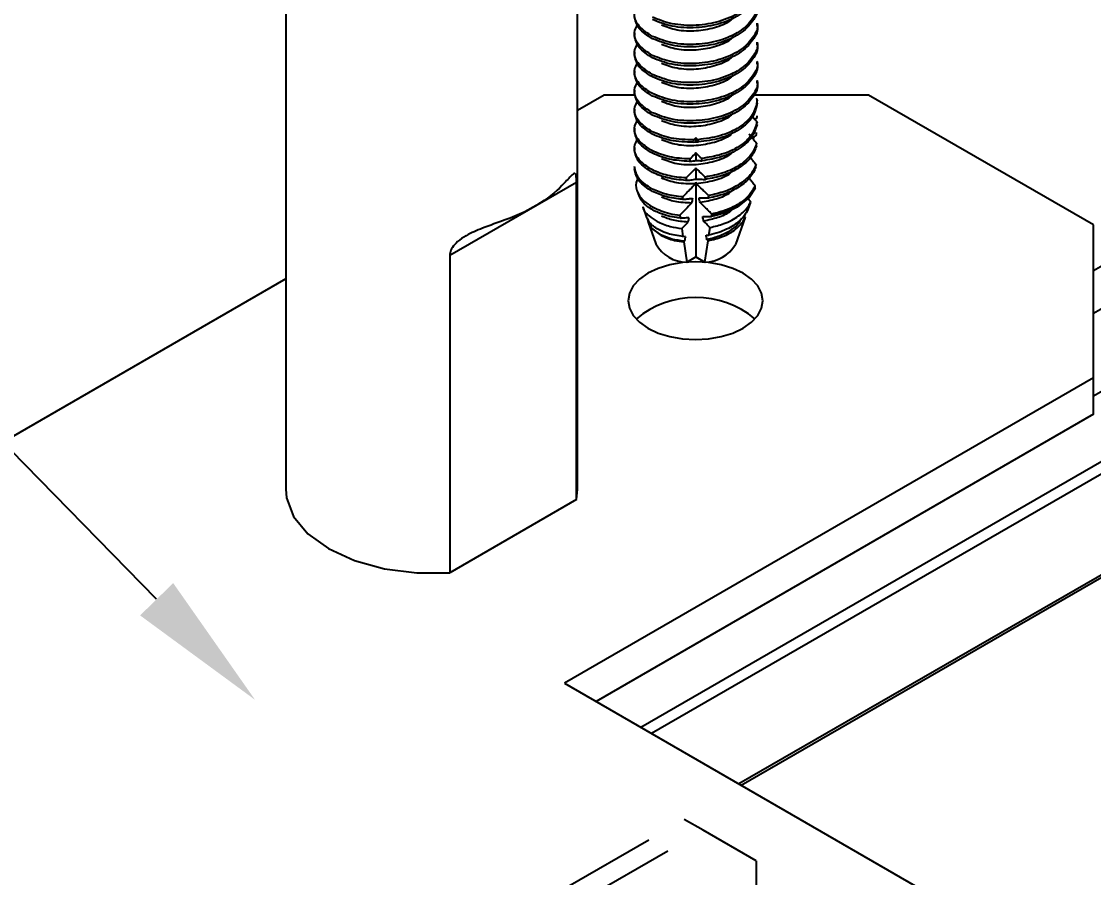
# Model space of a CAD drawing. Extents: x 0 to 16.5, y -14 to 0.
# Drawn here: x 12.939 to 14.372, y -7.055 to -5.911 of the extents above; entities that cross this region are included whole.
import ezdxf
from ezdxf import colors
from ezdxf.entities.mleader import LeaderData, LeaderLine
from ezdxf.math import Vec2, Vec3

# ---------------------------------------------------------------- set-up
doc = ezdxf.new("R2010")
doc.units = 0
doc.header["$LTSCALE"] = 0.5
doc.header["$MEASUREMENT"] = 0
doc.linetypes.add('HIDDEN', pattern=[0.375, 0.25, -0.125])
for name, color, linetype in [('FAB DWG', 221, 'CONTINUOUS'), ('Hardware', 242, 'CONTINUOUS'), ('Housing', 150, 'CONTINUOUS'), ('Mounting', 4, 'CONTINUOUS')]:
    doc.layers.add(name, color=color, linetype=linetype)
doc.styles.get("Standard").update_dxf_attribs({"font": 'arial.ttf'})

msp = doc.modelspace()

# ---------------------------------------------------------------- linework, layer by layer
at = {"layer": 'Hardware', "linetype": 'Continuous', "lineweight": 25, "transparency": 16777216}
for p, q in [((13.9222, -5.9167), (13.9222, -5.9135)), ((13.7582, -5.9263), (13.7582, -5.9295)), ((13.9222, -5.9422), (13.9222, -5.939)), ((13.7582, -5.9518), (13.7582, -5.955)), ((13.9222, -5.9677), (13.9222, -5.9646)), ((13.7582, -5.9773), (13.7582, -5.9805)), ((13.9222, -5.9933), (13.9222, -5.9901)), ((13.7582, -6.0028), (13.7582, -6.006)), ((13.9222, -6.0147), (13.9209, -6.015)), ((13.9209, -6.015), (13.9222, -6.0165)), ((13.7582, -6.0284), (13.7582, -6.0315)), ((13.9217, -6.018), (13.9222, -6.0175)), ((13.9195, -6.0423), (13.9219, -6.0398)), ((13.7582, -6.0539), (13.7582, -6.0571)), ((13.8368, -6.0726), (13.8402, -6.072)), ((13.8402, -6.0666), (13.8374, -6.0693)), ((13.8429, -6.0691), (13.8402, -6.0666)), ((13.8402, -6.0666), (13.8402, -6.072)), ((13.8402, -6.072), (13.8436, -6.0722)), ((13.7582, -6.0794), (13.7582, -6.0826)), ((13.8402, -6.0869), (13.8402, -6.0969)), ((13.8402, -6.1073), (13.8402, -6.1218)), ((13.8402, -6.1259), (13.8402, -6.2257)), ((13.7618, -6.138), (13.7639, -6.1438)), ((13.9194, -6.1341), (13.9108, -6.147)), ((13.7693, -6.159), (13.7743, -6.1731)), ((13.9134, -6.1524), (13.9098, -6.1626)), ((13.819, -6.1701), (13.8195, -6.1738)), ((13.8612, -6.1717), (13.8616, -6.1686)), ((13.8616, -6.1686), (13.8616, -6.1686)), ((13.9062, -6.1728), (13.8933, -6.2092)), ((13.9047, -6.1709), (13.9062, -6.1728)), ((13.7765, -6.1792), (13.7868, -6.2085)), ((13.7811, -6.1874), (13.7939, -6.1972)), ((13.7942, -6.1968), (13.7811, -6.1874)), ((13.8215, -6.1879), (13.823, -6.1985)), ((13.8577, -6.1965), (13.8591, -6.1864)), ((13.7939, -6.1972), (13.7942, -6.1968)), ((13.823, -6.1985), (13.8262, -6.1982)), ((13.854, -6.1965), (13.8577, -6.1965)), ((13.8566, -6.2042), (13.855, -6.2027)), ((13.8251, -6.2046), (13.8241, -6.2056)), ((13.8241, -6.2056), (13.828, -6.2328)), ((13.8524, -6.2328), (13.8566, -6.2042)), ((13.828, -6.2328), (13.8402, -6.2257)), ((13.8402, -6.2257), (13.8524, -6.2328))]:
    msp.add_line(p, q, dxfattribs=at)
at = {"layer": 'Hardware', "linetype": 'Continuous', "lineweight": 25, "transparency": 16777216, "flags": 128}
msp.add_lwpolyline([(13.7752, -6.1739), (13.777, -6.1805), (13.7811, -6.1874)], dxfattribs=at)
at = {"layer": 'Hardware', "linetype": 'Continuous', "lineweight": 25, "transparency": 16777216}
for centre, radius, start, end in [((13.8512, -6.0781), 0.0911, 276.5834, 310.8704), ((13.8281, -6.1856), 0.0472, 208.9276, 269.8493), ((13.8511, -6.1833), 0.0495, 271.5526, 328.442)]:
    msp.add_arc(centre, radius, start, end, dxfattribs=at)
for major_axis, ratio, start_param, end_param in [((0.0623, 0.5129), 0.103906, 5.550319, 5.558335), ((0.0551, 0.5797), 0.104683, 5.424047, 5.432229), ((0.0623, 0.5129), 0.103906, 5.488209, 5.495791), ((0.0623, 0.5129), 0.103906, 5.42916, 5.436395), ((0.0551, 0.5797), 0.104683, 5.360736, 5.368458), ((0.0623, 0.5129), 0.103906, 0.897187, 0.905246), ((-0.0623, 0.5129), 0.103906, 5.378789, 5.38669), ((0.0551, 0.5797), 0.104683, 5.300658, 5.308015), ((0.0623, 0.5129), 0.103906, 0.960083, 0.96771), ((-0.0623, 0.5129), 0.103906, 5.317478, 5.324971), ((0.0551, 0.5797), 0.104683, 5.243173, 5.250235), ((0.0623, 0.5129), 0.103906, 1.019851, 1.027134), ((0.0495, 0.4071), 0.103906, 0.863326, 0.870497), ((-0.0495, 0.4071), 0.103906, 5.412877, 5.419859), ((-0.0623, 0.5129), 0.103906, 5.25905, 5.266216), ((0.0551, 0.5797), 0.104683, 5.187803, 5.194622), ((-0.0623, 0.5129), 0.103906, 5.202957, 5.209856), ((0.0623, 0.5129), 0.103906, 1.077103, 1.084107), ((0.0495, 0.4071), 0.103906, 0.931604, 0.951243), ((-0.0495, 0.4071), 0.103906, 5.334093, 5.35328), ((0.0495, 0.4071), 0.103906, 1.008321, 1.0268), ((-0.0495, 0.4071), 0.103906, 5.26015, 5.278251), ((0.0495, 0.4071), 0.103906, 1.080833, 1.098422), ((-0.0495, 0.4071), 0.103906, 5.189906, 5.207169)]:
    msp.add_ellipse((13.8402, -6.3944), major_axis=major_axis, ratio=ratio, start_param=start_param, end_param=end_param, dxfattribs=at)
for points, knots in [([(13.9154, -5.8421), (13.9156, -5.8423), (13.9218, -5.8482), (13.9236, -5.8628), (13.9181, -5.8825), (13.8997, -5.9), (13.8724, -5.9122), (13.8403, -5.9173), (13.8076, -5.9156), (13.7906, -5.9088), (13.7822, -5.9055)], [0, 0, 0, 0, 0.0038841, 0.1487169, 0.2878086, 0.4313823, 0.5749561, 0.7140477, 0.8588806, 1, 1, 1, 1]), ([(13.9221, -5.8657), (13.9222, -5.8658), (13.9242, -5.8723), (13.9169, -5.8858), (13.9, -5.9032), (13.8723, -5.9154), (13.8403, -5.9204), (13.8076, -5.9188), (13.7906, -5.912), (13.7822, -5.9087)], [0, 0, 0, 0, 0.001912, 0.16499, 0.333323, 0.501657, 0.664735, 0.834544, 1, 1, 1, 1]), ([(13.7822, -5.931), (13.7756, -5.9267), (13.7623, -5.9179), (13.7559, -5.9022), (13.7607, -5.8928), (13.7626, -5.8889)], [0, 0, 0, 0, 0.365779, 0.741182, 1, 1, 1, 1]), ([(13.9221, -5.888), (13.9222, -5.8881), (13.9242, -5.8946), (13.9169, -5.9081), (13.9, -5.9255), (13.8723, -5.9377), (13.8403, -5.9428), (13.8076, -5.9411), (13.7906, -5.9344), (13.7822, -5.931)], [0, 0, 0, 0, 0.001912, 0.16499, 0.333323, 0.501657, 0.664735, 0.834544, 1, 1, 1, 1]), ([(13.9221, -5.8912), (13.9222, -5.8913), (13.9242, -5.8978), (13.9169, -5.9113), (13.9, -5.9287), (13.8723, -5.9409), (13.8403, -5.946), (13.8076, -5.9443), (13.7906, -5.9375), (13.7822, -5.9342)], [0, 0, 0, 0, 0.001912, 0.16499, 0.333323, 0.501657, 0.664735, 0.834544, 1, 1, 1, 1]), ([(13.7822, -5.9565), (13.7756, -5.9522), (13.7623, -5.9434), (13.7559, -5.9277), (13.7607, -5.9183), (13.7626, -5.9144)], [0, 0, 0, 0, 0.365779, 0.741182, 1, 1, 1, 1]), ([(13.7822, -5.9342), (13.7754, -5.9299), (13.7616, -5.9211), (13.7594, -5.9097), (13.7583, -5.9039)], [0, 0, 0, 0, 0.496337, 1, 1, 1, 1]), ([(13.9221, -5.9135), (13.9222, -5.9136), (13.9242, -5.9201), (13.9169, -5.9337), (13.9, -5.951), (13.8723, -5.9632), (13.8403, -5.9683), (13.8076, -5.9666), (13.7906, -5.9599), (13.7822, -5.9565)], [0, 0, 0, 0, 0.001912, 0.16499, 0.333323, 0.501657, 0.664735, 0.834544, 1, 1, 1, 1]), ([(13.8902, -5.9059), (13.8889, -5.9072), (13.8832, -5.9133), (13.8654, -5.9203), (13.8404, -5.9248), (13.8143, -5.9238), (13.8008, -5.9187), (13.7942, -5.9161)], [0, 0, 0, 0, 0.065563, 0.301515, 0.530069, 0.768099, 1, 1, 1, 1]), ([(13.7822, -5.9597), (13.7754, -5.9554), (13.7616, -5.9466), (13.7594, -5.9352), (13.7583, -5.9295)], [0, 0, 0, 0, 0.496337, 1, 1, 1, 1]), ([(13.9221, -5.9167), (13.9222, -5.9168), (13.9242, -5.9233), (13.9169, -5.9368), (13.9, -5.9542), (13.8723, -5.9664), (13.8403, -5.9715), (13.8076, -5.9698), (13.7906, -5.9631), (13.7822, -5.9597)], [0, 0, 0, 0, 0.001912, 0.16499, 0.333323, 0.501657, 0.664735, 0.834544, 1, 1, 1, 1]), ([(13.7822, -5.982), (13.7756, -5.9777), (13.7623, -5.969), (13.7559, -5.9533), (13.7607, -5.9438), (13.7626, -5.9399)], [0, 0, 0, 0, 0.365779, 0.741182, 1, 1, 1, 1]), ([(13.9221, -5.939), (13.9222, -5.9391), (13.9242, -5.9456), (13.9169, -5.9592), (13.9, -5.9765), (13.8723, -5.9887), (13.8403, -5.9938), (13.8076, -5.9922), (13.7906, -5.9854), (13.7822, -5.982)], [0, 0, 0, 0, 0.001912, 0.16499, 0.333323, 0.501657, 0.664735, 0.834544, 1, 1, 1, 1]), ([(13.9221, -5.9422), (13.9222, -5.9423), (13.9242, -5.9488), (13.9169, -5.9624), (13.9, -5.9797), (13.8723, -5.9919), (13.8403, -5.997), (13.8076, -5.9954), (13.7906, -5.9886), (13.7822, -5.9852)], [0, 0, 0, 0, 0.001912, 0.16499, 0.333323, 0.501657, 0.664735, 0.834544, 1, 1, 1, 1]), ([(13.8902, -5.9314), (13.8889, -5.9327), (13.8832, -5.9388), (13.8654, -5.9458), (13.8404, -5.9503), (13.8143, -5.9494), (13.8008, -5.9442), (13.7942, -5.9417)], [0, 0, 0, 0, 0.065563, 0.301515, 0.530069, 0.768099, 1, 1, 1, 1]), ([(13.7822, -5.9852), (13.7754, -5.9809), (13.7616, -5.9722), (13.7594, -5.9607), (13.7583, -5.955)], [0, 0, 0, 0, 0.4963371, 1, 1, 1, 1]), ([(13.8902, -5.9569), (13.8889, -5.9582), (13.8832, -5.9643), (13.8654, -5.9713), (13.8404, -5.9759), (13.8143, -5.9749), (13.8008, -5.9697), (13.7942, -5.9672)], [0, 0, 0, 0, 0.0655629, 0.3015148, 0.5300688, 0.7680994, 1, 1, 1, 1]), ([(13.7822, -6.0076), (13.7756, -6.0032), (13.7623, -5.9945), (13.7559, -5.9788), (13.7607, -5.9693), (13.7626, -5.9655)], [0, 0, 0, 0, 0.365779, 0.741182, 1, 1, 1, 1]), ([(13.9221, -5.9646), (13.9222, -5.9646), (13.9242, -5.9712), (13.9169, -5.9847), (13.9, -6.0021), (13.8723, -6.0143), (13.8403, -6.0193), (13.8076, -6.0177), (13.7906, -6.0109), (13.7822, -6.0076)], [0, 0, 0, 0, 0.001912, 0.16499, 0.333323, 0.501657, 0.664735, 0.834544, 1, 1, 1, 1]), ([(13.9221, -5.9678), (13.9222, -5.9678), (13.9242, -5.9744), (13.9169, -5.9879), (13.9, -6.0052), (13.8723, -6.0174), (13.8403, -6.0225), (13.8076, -6.0209), (13.7906, -6.0141), (13.7822, -6.0108)], [0, 0, 0, 0, 0.001912, 0.16499, 0.333323, 0.501657, 0.664735, 0.834544, 1, 1, 1, 1]), ([(13.7822, -6.0108), (13.7754, -6.0064), (13.7616, -5.9977), (13.7594, -5.9863), (13.7583, -5.9805)], [0, 0, 0, 0, 0.496337, 1, 1, 1, 1]), ([(13.8902, -5.9824), (13.8889, -5.9838), (13.8832, -5.9899), (13.8654, -5.9969), (13.8404, -6.0014), (13.8143, -6.0004), (13.8008, -5.9952), (13.7942, -5.9927)], [0, 0, 0, 0, 0.065563, 0.301515, 0.530069, 0.768099, 1, 1, 1, 1]), ([(13.7822, -6.0331), (13.7756, -6.0288), (13.7623, -6.02), (13.7559, -6.0043), (13.7607, -5.9948), (13.7626, -5.991)], [0, 0, 0, 0, 0.365779, 0.741182, 1, 1, 1, 1]), ([(13.9221, -5.9901), (13.9222, -5.9902), (13.9242, -5.9967), (13.9169, -6.0102), (13.9, -6.0276), (13.8723, -6.0398), (13.8403, -6.0448), (13.8076, -6.0432), (13.7906, -6.0364), (13.7822, -6.0331)], [0, 0, 0, 0, 0.001912, 0.16499, 0.333323, 0.501657, 0.664735, 0.834544, 1, 1, 1, 1]), ([(13.9221, -5.9933), (13.9222, -5.9933), (13.9242, -5.9999), (13.9169, -6.0134), (13.9, -6.0308), (13.8723, -6.043), (13.8403, -6.048), (13.8076, -6.0464), (13.7906, -6.0396), (13.7822, -6.0363)], [0, 0, 0, 0, 0.001912, 0.16499, 0.333323, 0.501657, 0.664735, 0.834544, 1, 1, 1, 1]), ([(13.7822, -6.0586), (13.7756, -6.0543), (13.7623, -6.0455), (13.7559, -6.0298), (13.7607, -6.0204), (13.7626, -6.0165)], [0, 0, 0, 0, 0.365779, 0.741182, 1, 1, 1, 1]), ([(13.7822, -6.0363), (13.7754, -6.0319), (13.7616, -6.0232), (13.7594, -6.0118), (13.7583, -6.006)], [0, 0, 0, 0, 0.496337, 1, 1, 1, 1]), ([(13.8902, -6.0079), (13.8889, -6.0093), (13.8832, -6.0154), (13.8654, -6.0224), (13.8404, -6.0269), (13.8143, -6.0259), (13.8008, -6.0207), (13.7942, -6.0182)], [0, 0, 0, 0, 0.0655629, 0.3015148, 0.5300688, 0.7680994, 1, 1, 1, 1]), ([(13.9222, -6.0165), (13.9209, -6.0229), (13.9182, -6.036), (13.8997, -6.0529), (13.8735, -6.0652), (13.853, -6.0678), (13.8429, -6.0691)], [0, 0, 0, 0, 0.248345, 0.505013, 0.756755, 1, 1, 1, 1]), ([(13.9222, -6.0201), (13.9208, -6.0265), (13.918, -6.0394), (13.8996, -6.0561), (13.8738, -6.0682), (13.8535, -6.0709), (13.8436, -6.0722)], [0, 0, 0, 0, 0.248233, 0.504975, 0.756819, 1, 1, 1, 1]), ([(13.7822, -6.0841), (13.7756, -6.0798), (13.7623, -6.071), (13.7558, -6.0553), (13.7607, -6.0457), (13.7627, -6.0418)], [0, 0, 0, 0, 0.364158, 0.737899, 1, 1, 1, 1]), ([(13.7822, -6.0618), (13.7754, -6.0574), (13.7616, -6.0487), (13.7594, -6.0373), (13.7583, -6.0315)], [0, 0, 0, 0, 0.496337, 1, 1, 1, 1]), ([(13.8902, -6.0335), (13.8889, -6.0348), (13.8832, -6.0409), (13.8654, -6.0479), (13.8404, -6.0524), (13.8143, -6.0514), (13.8008, -6.0463), (13.7942, -6.0437)], [0, 0, 0, 0, 0.0655629, 0.3015148, 0.5300688, 0.7680994, 1, 1, 1, 1]), ([(13.916, -6.0382), (13.9161, -6.0383), (13.9181, -6.0407), (13.9201, -6.0431), (13.9219, -6.0453)], [0, 0, 0, 0, 0.072061, 1, 1, 1, 1]), ([(13.7822, -6.0873), (13.7754, -6.083), (13.7616, -6.0742), (13.7594, -6.0628), (13.7583, -6.057)], [0, 0, 0, 0, 0.496337, 1, 1, 1, 1]), ([(13.8374, -6.0693), (13.827, -6.0691), (13.8063, -6.0686), (13.7902, -6.0619), (13.7822, -6.0586)], [0, 0, 0, 0, 0.507094, 1, 1, 1, 1]), ([(13.8901, -6.0591), (13.8889, -6.0604), (13.8832, -6.0664), (13.8654, -6.0734), (13.8404, -6.0779), (13.8143, -6.0769), (13.8008, -6.0718), (13.7942, -6.0692)], [0, 0, 0, 0, 0.0636845, 0.3001107, 0.5291241, 0.7676333, 1, 1, 1, 1]), ([(13.9219, -6.0453), (13.9202, -6.0511), (13.9167, -6.063), (13.8994, -6.0783), (13.8757, -6.0897), (13.8571, -6.0927), (13.848, -6.0942)], [0, 0, 0, 0, 0.247583, 0.504745, 0.75717, 1, 1, 1, 1]), ([(13.9219, -6.0489), (13.9201, -6.0546), (13.9165, -6.0664), (13.8994, -6.0815), (13.876, -6.0928), (13.8576, -6.0958), (13.8486, -6.0973)], [0, 0, 0, 0, 0.24751, 0.504717, 0.757205, 1, 1, 1, 1]), ([(13.7822, -6.1096), (13.7756, -6.1053), (13.7623, -6.0965), (13.7558, -6.0807), (13.7607, -6.0711), (13.7628, -6.0671)], [0, 0, 0, 0, 0.36198, 0.733484, 1, 1, 1, 1]), ([(13.8368, -6.0726), (13.8264, -6.0723), (13.806, -6.0716), (13.7901, -6.065), (13.7822, -6.0618)], [0, 0, 0, 0, 0.507208, 1, 1, 1, 1]), ([(13.911, -6.0614), (13.9112, -6.0616), (13.9131, -6.0638), (13.9166, -6.068), (13.9198, -6.0719), (13.9214, -6.0739)], [0, 0, 0, 0, 0.0618727, 0.5308771, 1, 1, 1, 1]), ([(13.9163, -6.0677), (13.9166, -6.0673), (13.9183, -6.0655), (13.92, -6.0637), (13.9213, -6.0623)], [0, 0, 0, 0, 0.2050042, 1, 1, 1, 1]), ([(13.7822, -6.1128), (13.7754, -6.1085), (13.7616, -6.0997), (13.7594, -6.0883), (13.7583, -6.0826)], [0, 0, 0, 0, 0.496337, 1, 1, 1, 1]), ([(13.8323, -6.0949), (13.8228, -6.0944), (13.804, -6.0933), (13.7894, -6.0872), (13.7822, -6.0841)], [0, 0, 0, 0, 0.5078746, 1, 1, 1, 1]), ([(13.8317, -6.0981), (13.8223, -6.0975), (13.8038, -6.0964), (13.7893, -6.0903), (13.7822, -6.0873)], [0, 0, 0, 0, 0.507952, 1, 1, 1, 1]), ([(13.8898, -6.0848), (13.8887, -6.086), (13.8831, -6.092), (13.8653, -6.0989), (13.8404, -6.1035), (13.8143, -6.1025), (13.8008, -6.0973), (13.7942, -6.0948)], [0, 0, 0, 0, 0.060282, 0.297567, 0.527413, 0.766789, 1, 1, 1, 1]), ([(13.8402, -6.0869), (13.8396, -6.0876), (13.8369, -6.0902), (13.8343, -6.0929), (13.8323, -6.0949)], [0, 0, 0, 0, 0.2455006, 1, 1, 1, 1]), ([(13.848, -6.0942), (13.8455, -6.0918), (13.8429, -6.0893), (13.8403, -6.087), (13.8402, -6.0869)], [0, 0, 0, 0, 0.974545, 1, 1, 1, 1]), ([(13.9214, -6.0739), (13.9194, -6.0792), (13.9153, -6.0899), (13.8992, -6.1037), (13.8779, -6.1143), (13.861, -6.1175), (13.8528, -6.1191)], [0, 0, 0, 0, 0.247155, 0.504541, 0.757316, 1, 1, 1, 1]), ([(13.9213, -6.0775), (13.9193, -6.0826), (13.9151, -6.0932), (13.8992, -6.1069), (13.8781, -6.1174), (13.8615, -6.1206), (13.8533, -6.1222)], [0, 0, 0, 0, 0.247128, 0.504519, 0.757312, 1, 1, 1, 1]), ([(13.8317, -6.0981), (13.8339, -6.0978), (13.8367, -6.0975), (13.8396, -6.097), (13.8402, -6.0969)], [0, 0, 0, 0, 0.794285, 1, 1, 1, 1]), ([(13.8402, -6.0969), (13.8402, -6.0969), (13.8416, -6.097), (13.8444, -6.0971), (13.8472, -6.0972), (13.8486, -6.0973)], [0, 0, 0, 0, 0.003729, 0.501835, 1, 1, 1, 1]), ([(13.9206, -6.1023), (13.9184, -6.1071), (13.9139, -6.1167), (13.8991, -6.1291), (13.8798, -6.1389), (13.8647, -6.1423), (13.8573, -6.1439)], [0, 0, 0, 0, 0.247134, 0.504387, 0.757107, 1, 1, 1, 1]), ([(13.9132, -6.0931), (13.9142, -6.0944), (13.9167, -6.0974), (13.9191, -6.1005), (13.9206, -6.1023)], [0, 0, 0, 0, 0.416052, 1, 1, 1, 1]), ([(13.7822, -6.1351), (13.7754, -6.1308), (13.7616, -6.1221), (13.7594, -6.1106), (13.7583, -6.1049)], [0, 0, 0, 0, 0.496337, 1, 1, 1, 1]), ([(13.7822, -6.1383), (13.7754, -6.134), (13.7616, -6.1253), (13.7594, -6.1138), (13.7583, -6.1081)], [0, 0, 0, 0, 0.496337, 1, 1, 1, 1]), ([(13.8274, -6.1203), (13.8188, -6.1196), (13.802, -6.1181), (13.7887, -6.1124), (13.7822, -6.1096)], [0, 0, 0, 0, 0.508384, 1, 1, 1, 1]), ([(13.8268, -6.1235), (13.8184, -6.1227), (13.8017, -6.1212), (13.7887, -6.1156), (13.7822, -6.1128)], [0, 0, 0, 0, 0.50843, 1, 1, 1, 1]), ([(13.8402, -6.1073), (13.8395, -6.108), (13.837, -6.1105), (13.8327, -6.1149), (13.8292, -6.1185), (13.8274, -6.1203)], [0, 0, 0, 0, 0.171947, 0.5859227, 1, 1, 1, 1]), ([(13.8528, -6.1191), (13.8503, -6.1167), (13.8461, -6.1127), (13.8419, -6.1088), (13.8402, -6.1073)], [0, 0, 0, 0, 0.601653, 1, 1, 1, 1]), ([(13.8896, -6.1106), (13.8885, -6.1117), (13.883, -6.1176), (13.8655, -6.1247), (13.8488, -6.1269), (13.8407, -6.128)], [0, 0, 0, 0, 0.1081783, 0.561243, 1, 1, 1, 1]), ([(13.9205, -6.1059), (13.9183, -6.1105), (13.9137, -6.1201), (13.899, -6.1323), (13.8801, -6.142), (13.8652, -6.1454), (13.8579, -6.147)], [0, 0, 0, 0, 0.247165, 0.504371, 0.75705, 1, 1, 1, 1]), ([(13.763, -6.1206), (13.7625, -6.1214), (13.7589, -6.1265), (13.7606, -6.1373), (13.7681, -6.1501), (13.7785, -6.1566), (13.7831, -6.1595)], [0, 0, 0, 0, 0.054839, 0.390036, 0.729112, 1, 1, 1, 1]), ([(13.8397, -6.1281), (13.8311, -6.1281), (13.814, -6.1281), (13.8007, -6.1229), (13.7942, -6.1203)], [0, 0, 0, 0, 0.506717, 1, 1, 1, 1]), ([(13.8397, -6.1281), (13.8373, -6.1306), (13.8332, -6.1347), (13.8276, -6.1406), (13.8244, -6.1439), (13.8228, -6.1456)], [0, 0, 0, 0, 0.434884, 0.717424, 1, 1, 1, 1]), ([(13.8268, -6.1235), (13.828, -6.1234), (13.8304, -6.1232), (13.8348, -6.1227), (13.8381, -6.1221), (13.8402, -6.1218)], [0, 0, 0, 0, 0.266508, 0.533018, 1, 1, 1, 1]), ([(13.8402, -6.1218), (13.8423, -6.1219), (13.8455, -6.122), (13.8499, -6.1221), (13.8522, -6.1222), (13.8533, -6.1222)], [0, 0, 0, 0, 0.46649, 0.733239, 1, 1, 1, 1]), ([(13.8573, -6.1439), (13.8559, -6.1426), (13.8532, -6.1398), (13.8477, -6.1345), (13.8435, -6.1306), (13.8407, -6.128)], [0, 0, 0, 0, 0.249776, 0.499556, 1, 1, 1, 1]), ([(13.9196, -6.1306), (13.9172, -6.1349), (13.9125, -6.1435), (13.8989, -6.1546), (13.8817, -6.1635), (13.8683, -6.1669), (13.8616, -6.1686)], [0, 0, 0, 0, 0.247631, 0.504277, 0.756424, 1, 1, 1, 1]), ([(13.9115, -6.1204), (13.9118, -6.1208), (13.9133, -6.1226), (13.916, -6.1261), (13.9184, -6.1291), (13.9196, -6.1306)], [0, 0, 0, 0, 0.107315, 0.553645, 1, 1, 1, 1]), ([(13.7844, -6.164), (13.7796, -6.1612), (13.7697, -6.1553), (13.7661, -6.1476), (13.7643, -6.1436)], [0, 0, 0, 0, 0.482079, 1, 1, 1, 1]), ([(13.8228, -6.1456), (13.8151, -6.1447), (13.8, -6.1429), (13.7881, -6.1377), (13.7822, -6.1351)], [0, 0, 0, 0, 0.50866, 1, 1, 1, 1]), ([(13.8223, -6.1488), (13.8147, -6.1478), (13.7998, -6.146), (13.788, -6.1409), (13.7822, -6.1383)], [0, 0, 0, 0, 0.508679, 1, 1, 1, 1]), ([(13.8896, -6.1362), (13.8885, -6.1373), (13.8833, -6.1426), (13.8678, -6.1492), (13.853, -6.1518), (13.8458, -6.1531)], [0, 0, 0, 0, 0.115634, 0.566304, 1, 1, 1, 1]), ([(13.7694, -6.1589), (13.7694, -6.1591), (13.7696, -6.1636), (13.7763, -6.1706), (13.7849, -6.1761), (13.7885, -6.1784)], [0, 0, 0, 0, 0.021827, 0.597985, 1, 1, 1, 1]), ([(13.7831, -6.1595), (13.7901, -6.1627), (13.8009, -6.1675), (13.8143, -6.1694), (13.819, -6.1701)], [0, 0, 0, 0, 0.649225, 1, 1, 1, 1]), ([(13.8345, -6.1538), (13.8268, -6.1535), (13.8117, -6.1529), (13.8, -6.1481), (13.7942, -6.1458)], [0, 0, 0, 0, 0.507815, 1, 1, 1, 1]), ([(13.8345, -6.1538), (13.8318, -6.1566), (13.8278, -6.1608), (13.8226, -6.1663), (13.8201, -6.1689), (13.819, -6.1701)], [0, 0, 0, 0, 0.51844, 0.777745, 1, 1, 1, 1]), ([(13.8223, -6.1488), (13.8234, -6.1487), (13.8261, -6.1485), (13.8306, -6.1481), (13.8341, -6.1476), (13.8358, -6.1474)], [0, 0, 0, 0, 0.246446, 0.623126, 1, 1, 1, 1]), ([(13.8445, -6.1468), (13.8468, -6.1469), (13.8501, -6.147), (13.8546, -6.147), (13.8568, -6.147), (13.8579, -6.147)], [0, 0, 0, 0, 0.499961, 0.749977, 1, 1, 1, 1]), ([(13.8616, -6.1686), (13.8603, -6.1673), (13.8577, -6.1647), (13.8524, -6.1594), (13.8485, -6.1556), (13.8458, -6.1531)], [0, 0, 0, 0, 0.249848, 0.499699, 1, 1, 1, 1]), ([(13.8591, -6.1864), (13.8655, -6.1849), (13.8798, -6.1815), (13.8983, -6.1715), (13.9091, -6.1608), (13.9125, -6.1541), (13.9134, -6.1524)], [0, 0, 0, 0, 0.252713, 0.571095, 0.890838, 1, 1, 1, 1]), ([(13.9108, -6.147), (13.9052, -6.1518), (13.894, -6.1614), (13.875, -6.1687), (13.8637, -6.1712), (13.8612, -6.1717)], [0, 0, 0, 0, 0.438042, 0.8761, 1, 1, 1, 1]), ([(13.9098, -6.1478), (13.9102, -6.1483), (13.9114, -6.1498), (13.9126, -6.1514), (13.9134, -6.1524)], [0, 0, 0, 0, 0.3486372, 1, 1, 1, 1]), ([(13.7919, -6.1902), (13.7871, -6.1874), (13.7786, -6.1823), (13.776, -6.1758), (13.7749, -6.1729)], [0, 0, 0, 0, 0.55882, 1, 1, 1, 1]), ([(13.8195, -6.1738), (13.818, -6.1736), (13.8079, -6.1725), (13.7955, -6.1694), (13.7867, -6.1652), (13.7844, -6.164)], [0, 0, 0, 0, 0.115809, 0.765213, 1, 1, 1, 1]), ([(13.8296, -6.1793), (13.8229, -6.1787), (13.8097, -6.1777), (13.7993, -6.1734), (13.7942, -6.1713)], [0, 0, 0, 0, 0.508466, 1, 1, 1, 1]), ([(13.8195, -6.1738), (13.8201, -6.1738), (13.8217, -6.1737), (13.8254, -6.1734), (13.8287, -6.1731), (13.8308, -6.1729)], [0, 0, 0, 0, 0.14554, 0.437363, 1, 1, 1, 1]), ([(13.8494, -6.1718), (13.8515, -6.1718), (13.8547, -6.1718), (13.8587, -6.1717), (13.8605, -6.1717), (13.8612, -6.1717)], [0, 0, 0, 0, 0.541105, 0.811676, 1, 1, 1, 1]), ([(13.8897, -6.1618), (13.8886, -6.1628), (13.8836, -6.1677), (13.87, -6.1738), (13.857, -6.1766), (13.8506, -6.178)], [0, 0, 0, 0, 0.127869, 0.572865, 1, 1, 1, 1]), ([(13.9013, -6.1739), (13.9002, -6.1761), (13.8971, -6.1822), (13.8868, -6.1907), (13.8722, -6.1985), (13.8607, -6.2013), (13.855, -6.2027)], [0, 0, 0, 0, 0.167832, 0.452929, 0.73173, 1, 1, 1, 1]), ([(13.8566, -6.2042), (13.8632, -6.2026), (13.8771, -6.1992), (13.894, -6.1893), (13.9028, -6.1797), (13.9056, -6.174), (13.9062, -6.1728)], [0, 0, 0, 0, 0.2892147, 0.6028235, 0.9172916, 1, 1, 1, 1]), ([(13.9098, -6.1626), (13.9083, -6.1653), (13.9042, -6.173), (13.8915, -6.1841), (13.8742, -6.1925), (13.8621, -6.1954), (13.8577, -6.1965)], [0, 0, 0, 0, 0.17859, 0.499536, 0.816877, 1, 1, 1, 1]), ([(13.7885, -6.1784), (13.7941, -6.1809), (13.8039, -6.1853), (13.8162, -6.1871), (13.8215, -6.1879)], [0, 0, 0, 0, 0.56887, 1, 1, 1, 1]), ([(13.8296, -6.1793), (13.828, -6.181), (13.8253, -6.1839), (13.8226, -6.1867), (13.8215, -6.1879)], [0, 0, 0, 0, 0.609568, 1, 1, 1, 1]), ([(13.8591, -6.1864), (13.8579, -6.1852), (13.8551, -6.1823), (13.8522, -6.1796), (13.8506, -6.178)], [0, 0, 0, 0, 0.429588, 1, 1, 1, 1]), ([(13.823, -6.1985), (13.816, -6.1975), (13.8044, -6.1959), (13.7954, -6.1918), (13.7919, -6.1902)], [0, 0, 0, 0, 0.608092, 1, 1, 1, 1]), ([(13.7939, -6.1972), (13.7995, -6.1996), (13.8086, -6.2036), (13.8198, -6.2051), (13.8241, -6.2056)], [0, 0, 0, 0, 0.6251293, 1, 1, 1, 1]), ([(13.8251, -6.2046), (13.8192, -6.2039), (13.8077, -6.2026), (13.7987, -6.1987), (13.7942, -6.1968)], [0, 0, 0, 0, 0.508748, 1, 1, 1, 1])]:
    msp.add_open_spline(points, degree=3, knots=knots, dxfattribs=at)
at = {"layer": 'Housing', "linetype": 'Continuous', "lineweight": 25, "transparency": 16777216}
for p, q in [((15.2117, -5.7595), (14.3716, -6.2444)), ((15.2535, -5.7925), (14.3716, -6.3015)), ((15.3324, -5.8572), (14.3716, -6.4118)), ((15.3974, -5.9135), (13.7669, -6.8545)), ((15.4085, -5.9234), (13.781, -6.8627)), ((15.4978, -6.0067), (13.8978, -6.9301)), ((13.9007, -6.9318), (15.4999, -6.0088))]:
    msp.add_line(p, q, dxfattribs=at)
at = {"layer": 'Mounting', "linetype": 'Continuous', "lineweight": 25, "transparency": 16777216}
for p, q in [((13.2922, -5.6091), (13.2922, -6.536)), ((13.6822, -6.536), (13.6822, -5.6091)), ((13.7175, -6.0096), (13.6822, -6.03)), ((13.759, -6.0096), (13.7175, -6.0096)), ((14.0711, -6.0096), (13.9183, -6.0096)), ((14.3716, -6.1831), (14.0711, -6.0096)), ((13.6807, -6.1262), (13.5115, -6.2239)), ((13.6807, -6.5501), (13.6807, -6.1262)), ((14.3716, -6.3872), (14.3716, -6.1831)), ((13.5115, -6.2239), (13.5115, -6.6477)), ((13.2922, -6.2551), (11.8005, -7.1163)), ((14.3716, -6.3872), (13.6645, -6.7954)), ((14.3716, -6.436), (14.3716, -6.3872)), ((14.3716, -6.436), (13.7068, -6.8198)), ((13.6807, -6.5501), (13.6822, -6.536)), ((13.6807, -6.5501), (13.5115, -6.6477)), ((13.6645, -6.7954), (14.3716, -7.2036)), ((13.8499, -6.992), (13.8245, -6.9774)), ((13.9206, -7.0328), (13.8499, -6.992)), ((13.9206, -7.0328), (13.9206, -7.0786))]:
    msp.add_line(p, q, dxfattribs=at)
at = {"layer": 'Mounting', "linetype": 'HIDDEN', "lineweight": 25, "transparency": 16777216}
for p, q in [((11.9153, -8.0795), (13.8245, -6.9774)), ((11.9406, -8.0942), (13.8499, -6.992))]:
    msp.add_line(p, q, dxfattribs=at)
at = {"layer": 'Mounting', "linetype": 'Continuous', "lineweight": 25, "transparency": 16777216, "flags": 128}
for points in [[(13.7761, -6.321), (13.7898, -6.3275), (13.8053, -6.3323), (13.8222, -6.3352), (13.8398, -6.3362), (13.8573, -6.3352), (13.8742, -6.3323), (13.8898, -6.3275), (13.9034, -6.321), (13.9146, -6.3131), (13.9229, -6.3042), (13.928, -6.2944), (13.9298, -6.2843), (13.928, -6.2741), (13.9229, -6.2644), (13.9146, -6.2554), (13.9034, -6.2475), (13.8898, -6.2411), (13.8742, -6.2363), (13.8573, -6.2333), (13.8398, -6.2323), (13.8222, -6.2333), (13.8053, -6.2363), (13.7898, -6.2411), (13.7761, -6.2475), (13.7649, -6.2554), (13.7566, -6.2644), (13.7515, -6.2741), (13.7498, -6.2843), (13.7515, -6.2944), (13.7566, -6.3042), (13.7649, -6.3131), (13.7761, -6.321)], [(13.2922, -6.536), (13.2933, -6.5476), (13.3028, -6.5725), (13.3218, -6.5956), (13.3493, -6.6156), (13.384, -6.6315), (13.424, -6.6425), (13.4673, -6.648), (13.5115, -6.6477)]]:
    msp.add_lwpolyline(points, dxfattribs=at)
at = {"layer": 'Mounting', "linetype": 'Continuous', "lineweight": 25, "transparency": 16777216}
msp.add_arc((13.8398, -6.4037), 0.1238, 50.087, 129.913, dxfattribs=at)
msp.add_open_spline([(13.6807, -6.1262), (13.6807, -6.1244), (13.6806, -6.1203), (13.6801, -6.1158), (13.6786, -6.1133), (13.6744, -6.116), (13.6622, -6.1303), (13.6343, -6.1555), (13.5942, -6.1737), (13.5582, -6.1859), (13.5358, -6.1954), (13.5221, -6.2044), (13.5148, -6.2124), (13.5118, -6.219), (13.5116, -6.2227), (13.5115, -6.2239)], degree=3, knots=[0, 0, 0, 0, 0.024512, 0.053699, 0.095188, 0.1569, 0.264511, 0.461943, 0.670334, 0.786075, 0.867528, 0.916354, 0.954283, 0.985242, 1, 1, 1, 1], dxfattribs=at)

# ---------------------------------------------------------------- leaders
at = {"layer": 'FAB DWG', "transparency": 16777216}
ml = msp.add_multileader_mtext('Standard', dxfattribs=at)
ml.set_content('BK00622', color=256)
ml.set_leader_properties()
ml.build(insert=Vec2(0, 0))
ml.multileader.update_dxf_attribs({"dogleg_length": 0.2056, "arrow_head_size": 0.188})
ctx = ml.context
ctx.base_point, ctx.char_height, ctx.arrow_head_size, ctx.landing_gap_size, ctx.plane_origin = Vec3(10.8283, -5.8583), 0.188, 0.188, 0.09, Vec3(13.1658, -6.4295)
notes = []
notes.append((ctx, [(1, (1, 1, 0), (12.3128, -5.8583), (-1, 0), 0.257, [(0, [(13.2512, -6.8176)], 0, [])])]))
ctx.mtext.insert, ctx.mtext.width, ctx.mtext.defined_height, ctx.mtext.flow_direction = Vec3(10.9183, -5.7627), 2.307685, 0.426, 5
ml = msp.add_multileader_mtext('Standard', dxfattribs=at)
ml.set_content('HW83258 (x4)', color=256)
ml.set_leader_properties()
ml.build(insert=Vec2(0, 0))
ml.multileader.update_dxf_attribs({"dogleg_length": 0.2056, "arrow_head_size": 0.188})
ctx = ml.context
ctx.base_point, ctx.char_height, ctx.arrow_head_size, ctx.landing_gap_size, ctx.plane_origin = Vec3(10.102, -6.3625), 0.188, 0.188, 0.09, Vec3(12.3708, -9.8214)
notes.append((ctx, [(1, (1, 1, 0), (12.2016, -6.3625), (-1, 0), 0.257, [(0, [(13.0781, -8.0503)], 0, [])])]))
ctx.mtext.insert, ctx.mtext.width, ctx.mtext.defined_height, ctx.mtext.flow_direction = Vec3(10.192, -6.2409), 2.307685, 0.426, 5
for ctx, leaders in notes:
    for number, flags, end, landing, length, lines in leaders:
        leader = LeaderData()
        leader.index, (leader.has_last_leader_line, leader.has_dogleg_vector, leader.attachment_direction) = number, flags
        leader.last_leader_point, leader.dogleg_vector, leader.dogleg_length = Vec3(end), Vec3(landing), length
        for number, points, colour, breaks in lines:
            line = LeaderLine()
            line.index, line.vertices, line.color, line.breaks = number, Vec3.list(points), colors.encode_raw_color(colour), breaks
            leader.lines.append(line)
        ctx.leaders.append(leader)

doc.saveas('drawing.dxf')
